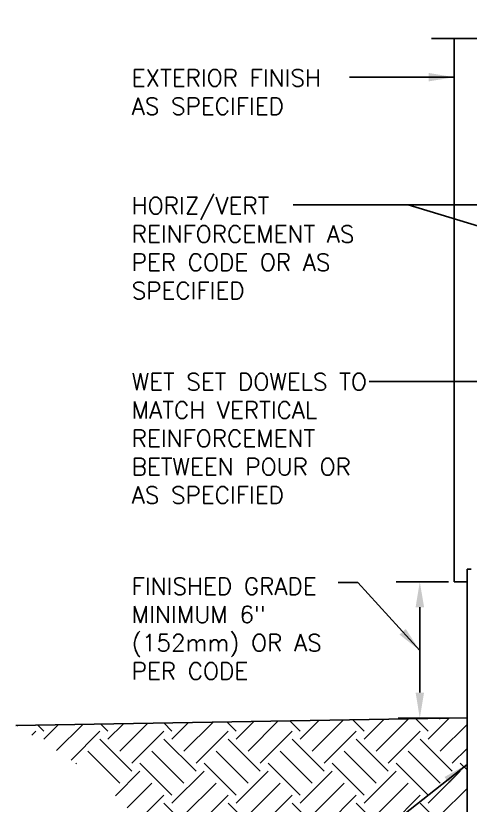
# Model space of a CAD drawing. Header units: inches. Extents: x 109 to 207.6, y 84.6 to 151.9.
# Drawn here: x 152.24 to 172.31, y 117.05 to 151.92 of the extents above; entities that cross this region are included whole.
import ezdxf

# ---------------------------------------------------------------- set-up
doc = ezdxf.new("R2010")
doc.units = ezdxf.units.IN
doc.header["$LTSCALE"] = 0.5
doc.header["$MEASUREMENT"] = 0
for name, color, linetype in [('HATCH', 12, 'Continuous'), ('LINE50', 5, 'Continuous'), ('LINE9', 9, 'Continuous'), ('TEXT', 4, 'Continuous')]:
    doc.layers.add(name, color=color, linetype=linetype)
doc.styles.add('DIM', font='romans.shx', dxfattribs={"width": 0.7})
doc.styles.add('ROMANS', font='romans.shx', dxfattribs={"height": 0.75})
doc.dimstyles.new('ext_12', dxfattribs={"dimscale": 12, "dimtxt": 0.09375, "dimasz": 0.09375, "dimexe": 0.09375, "dimexo": 0.0625, "dimgap": 0.0625, "dimtad": 1, "dimdec": 1, "dimzin": 3, "dimdsep": 46, "dimlunit": 4, "dimtxsty": 'DIM', "dimcen": 0.09, "dimdle": 0.09375, "dimclrt": 4, "dimadec": 0, "dimazin": 0, "dimtfac": 1, "dimtdec": 1, "dimtmove": 2, "dimatfit": 3, "dimfxl": 1, "dimfrac": 2, "dimtolj": 1, "dimtzin": 0, "dimarcsym": 0})

msp = doc.modelspace()

# ---------------------------------------------------------------- hatches: boundary and pattern name
at = {"layer": 'HATCH'}
h = msp.add_hatch(dxfattribs=at)
h.set_pattern_fill('EARTH', color=256, scale=8, angle=45, style=0)
h.set_pattern_definition([(45, (72.518, 8.5953), (2e-16, 2.828427), [2, -2]), (45, (71.9877, 9.1256), (2e-16, 2.828427), [2, -2]), (45, (71.4574, 9.656), (2e-16, 2.828427), [2, -2]), (135, (71.4574, 10.0095), (-2.828427, 4e-16), [2, -2]), (135, (71.9877, 10.5398), (-2.828427, 4e-16), [2, -2]), (135, (72.518, 11.0701), (-2.828427, 4e-16), [2, -2])])
edge = h.paths.add_edge_path()
edge.add_spline(control_points=[(163.236, 111.324), (166.255, 110.69), (168.897, 109.863), (170.435, 107.768), (170.823, 107.156)], knot_values=[15.477298, 15.477298, 15.477298, 15.477298, 21.162657, 23.307813, 23.307813, 23.307813, 23.307813], degree=3, periodic=0)
edge.add_line((170.823, 107.156), (171.604, 105.916))
edge.add_line((171.604, 105.916), (172.26, 105.916))
edge.add_line((172.26, 105.916), (172.26, 115.475))
edge.add_line((172.26, 115.475), (172.167, 115.475))
edge.add_line((172.167, 115.475), (172.167, 120.916))
edge.add_line((172.167, 120.916), (152.245, 120.568))
edge.add_spline(control_points=[(152.245, 120.568), (153.363, 119.905), (155.638, 118.558), (157.858, 116.308), (158.855, 114.742), (159.148, 114.219)], knot_values=[0, 0, 0, 0, 3.887421, 7.907558, 9.371794, 9.371794, 9.371794, 9.371794], degree=3, periodic=0)
edge.add_line((159.148, 114.219), (164.082, 114.219))
edge.add_line((164.082, 114.219), (164.082, 112.95))
edge.add_line((164.082, 112.95), (166.465, 112.95))
edge.add_line((166.465, 112.95), (166.465, 111.324))
edge.add_line((166.465, 111.324), (163.236, 111.324))

# ---------------------------------------------------------------- linework, layer by layer
at = {"layer": 'LINE50'}
msp.add_line((152.245, 120.568), (172.167, 120.916), dxfattribs=at)
at = {"layer": 'LINE9'}
for p, q in [((171.604, 150.916), (171.604, 126.916)), ((172.167, 115.475), (172.167, 127.475)), ((172.354, 127.475), (172.167, 127.475)), ((172.167, 126.916), (171.604, 126.916))]:
    msp.add_line(p, q, dxfattribs=at)
msp.add_lwpolyline([(170.604, 150.916), (178.854, 150.916), (179.854, 151.916), (179.854, 149.916), (180.854, 150.916), (188.892, 150.916)], dxfattribs=at)
at = {"layer": 'TEXT'}
for p, q in [((171.354, 126.916), (169.045, 126.916)), ((170.083, 125.791), (170.083, 122.026)), ((171.353, 120.901), (169.124, 120.901))]:
    msp.add_line(p, q, dxfattribs=at)
for points in [[(169.896, 125.791), (170.271, 125.791), (170.083, 126.916)], [(169.895, 122.026), (170.27, 122.026), (170.082, 120.901)]]:
    msp.add_solid(points, dxfattribs=at)

# ---------------------------------------------------------------- texts
at = {"layer": 'TEXT', "char_height": 0.75, "attachment_point": 4, "style": 'ROMANS'}
for s, insert, width in [('EXTERIOR FINISH\\PAS SPECIFIED', (157.363, 148.548), 11.74859), ('HORIZ/VERT REINFORCEMENT AS PER CODE OR AS SPECIFIED', (157.363, 141.652), 11.74859), ('WET SET DOWELS TO MATCH VERTICAL REINFORCEMENT BETWEEN POUR OR AS SPECIFIED', (157.363, 133.249), 11.74859), ('FINISHED GRADE MINIMUM 6" (152mm) OR AS PER CODE', (157.363, 124.848), 10.75183)]:
    msp.add_mtext(s, dxfattribs=dict(at, insert=insert, width=width))

# ---------------------------------------------------------------- leaders
at = {"layer": 'TEXT'}
for points, override in [([(171.604, 149.204), (166.977, 149.204)], {"dimtad": 0}), ([(182.929, 143.566), (169.561, 143.566), (164.486, 143.566)], {"dimgap": 0.0625, "dimtad": 0}), ([(183.732, 139.247), (169.561, 143.566), (164.486, 143.566)], {"dimgap": 0.0625, "dimtad": 0}), ([(177.712, 135.76), (167.841, 135.76)], {"dimtad": 0}), ([(172.167, 118.849), (165.172, 113.316), (163.61, 113.316)], {"dimgap": 0.0625, "dimtad": 0})]:
    msp.add_leader(points, dimstyle='ext_12', override=override, dxfattribs=at)
msp.add_leader([(170.083, 123.877), (167.341, 126.886), (166.481, 126.886)], dimstyle='ext_12', dxfattribs=at)

doc.saveas('drawing.dxf')
